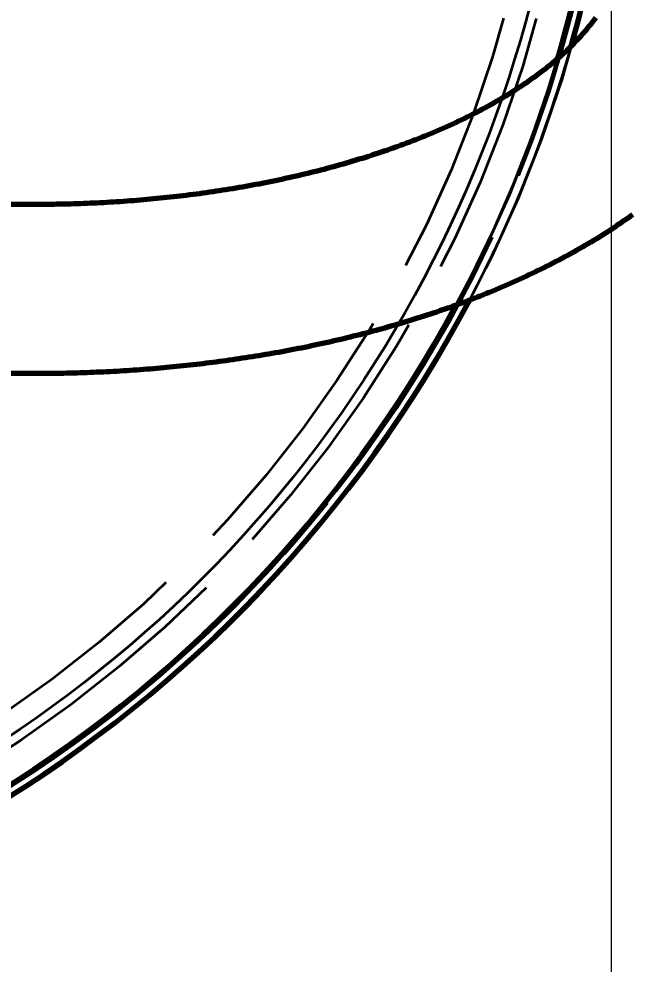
# Model space of a CAD drawing. Header units: millimetres. Extents: x 0 to 2382, y 0 to 420.
# Drawn here: x 170.1 to 179.3, y 123.94 to 138.14 of the extents above; entities that cross this region are included whole.
import ezdxf

# ---------------------------------------------------------------- set-up
doc = ezdxf.new("R2010")
doc.units = ezdxf.units.MM
doc.linetypes.add('IRAM-E-TRAZOS', pattern=[5, 4, -1])
for name, color, linetype, lineweight in [('01-VISIBLE', 7, 'CONTINUOUS', 70), ('02-OCULTA', 4, 'IRAM-E-TRAZOS', 35), ('04-COTA', 3, 'CONTINUOUS', 18)]:
    doc.layers.add(name, color=color, linetype=linetype, lineweight=lineweight)
doc.styles.add('ISO3098', font='isocpeur.ttf')
doc.dimstyles.new('FLAMA-IRAM', dxfattribs={"dimtxt": 3.5, "dimasz": 3.5, "dimexe": 2, "dimexo": 1.5, "dimgap": 1, "dimtad": 1, "dimdec": 1, "dimtxsty": 'ISO3098', "dimblk": 'IRAM_FLECHA', "dimblk1": 'IRAM_FLECHA', "dimblk2": 'IRAM_FLECHA', "dimcen": 2.5, "dimclrd": 256, "dimclre": 256, "dimclrt": 256, "dimazin": 3, "dimtfac": 1, "dimtmove": 0, "dimatfit": 3, "dimlwd": 18, "dimlwe": 18})

# ---------------------------------------------------------------- blocks, each defined once
blk = doc.blocks.new('IRAM_FLECHA')
blk.add_solid([(0, 0), (-1, 0.125), (-1, -0.125)])

msp = doc.modelspace()

# ---------------------------------------------------------------- linework, layer by layer
at = {"layer": '01-VISIBLE'}
for p, q in [((148.63, 135.358), (170.37, 135.358)), ((148.63, 132.818), (170.37, 132.818))]:
    msp.add_line(p, q, dxfattribs=at)
for points in [[(170.37, 135.358), (170.42, 135.358), (170.47, 135.358), (170.52, 135.358), (170.57, 135.359), (170.62, 135.359), (170.67, 135.36), (170.721, 135.361), (170.771, 135.362), (170.821, 135.363), (170.871, 135.364), (170.921, 135.366), (170.971, 135.367), (171.021, 135.369), (171.071, 135.371), (171.121, 135.373), (171.171, 135.375), (171.221, 135.377), (171.271, 135.379), (171.321, 135.382), (171.371, 135.384), (171.421, 135.387), (171.471, 135.39), (171.521, 135.393), (171.571, 135.396), (171.621, 135.399), (171.671, 135.403), (171.721, 135.406), (171.771, 135.41), (171.821, 135.414), (171.871, 135.418), (171.921, 135.422), (171.97, 135.426), (172.02, 135.431), (172.07, 135.435), (172.12, 135.44), (172.17, 135.445), (172.22, 135.45), (172.27, 135.455), (172.319, 135.46), (172.369, 135.466), (172.419, 135.471), (172.469, 135.477), (172.518, 135.482), (172.568, 135.488), (172.618, 135.494), (172.668, 135.501), (172.717, 135.507), (172.767, 135.514), (172.817, 135.52), (172.866, 135.527), (172.916, 135.534), (172.965, 135.541), (173.015, 135.548), (173.064, 135.556), (173.114, 135.563), (173.163, 135.571), (173.213, 135.579), (173.262, 135.587), (173.312, 135.595), (173.361, 135.603), (173.41, 135.612), (173.46, 135.62), (173.509, 135.629), (173.558, 135.638), (173.608, 135.647), (173.657, 135.656), (173.706, 135.665), (173.755, 135.675), (173.804, 135.684), (173.854, 135.694), (173.903, 135.704), (173.952, 135.714), (174.001, 135.725), (174.05, 135.735), (174.099, 135.746), (174.147, 135.756), (174.196, 135.767), (174.245, 135.778), (174.294, 135.79), (174.343, 135.801), (174.391, 135.813), (174.44, 135.824), (174.489, 135.836), (174.537, 135.848), (174.586, 135.86), (174.634, 135.873), (174.683, 135.885), (174.731, 135.898), (174.78, 135.911), (174.828, 135.924), (174.876, 135.938), (174.925, 135.951), (174.973, 135.965), (175.021, 135.978), (175.069, 135.992), (175.117, 136.007), (175.165, 136.021), (175.213, 136.036), (175.261, 136.05), (175.309, 136.065), (175.356, 136.08), (175.404, 136.096), (175.452, 136.111), (175.499, 136.127), (175.547, 136.143), (175.594, 136.159), (175.642, 136.175), (175.689, 136.191), (175.736, 136.208), (175.783, 136.225), (175.83, 136.242), (175.877, 136.259), (175.924, 136.277), (175.971, 136.294), (176.018, 136.312), (176.064, 136.33), (176.111, 136.349), (176.158, 136.367), (176.204, 136.386), (176.25, 136.405), (176.297, 136.424), (176.343, 136.444), (176.389, 136.463), (176.435, 136.483), (176.481, 136.503), (176.526, 136.524), (176.572, 136.544), (176.618, 136.565), (176.663, 136.586), (176.708, 136.608), (176.753, 136.629), (176.799, 136.651), (176.843, 136.673), (176.888, 136.695), (176.933, 136.718), (176.978, 136.741), (177.022, 136.764), (177.066, 136.788), (177.11, 136.811), (177.154, 136.835), (177.198, 136.859), (177.242, 136.884), (177.285, 136.909), (177.329, 136.934), (177.372, 136.959), (177.415, 136.985), (177.457, 137.011), (177.5, 137.038), (177.542, 137.064), (177.585, 137.091), (177.627, 137.118), (177.668, 137.146), (177.71, 137.174), (177.751, 137.202), (177.792, 137.231), (177.833, 137.26), (177.874, 137.289), (177.914, 137.319), (177.954, 137.349), (177.994, 137.38), (178.033, 137.411), (178.072, 137.442), (178.111, 137.473), (178.15, 137.505), (178.188, 137.538), (178.225, 137.571), (178.263, 137.604), (178.3, 137.638), (178.337, 137.672), (178.373, 137.707), (178.408, 137.742), (178.444, 137.777), (178.479, 137.813), (178.513, 137.85), (178.547, 137.887), (178.58, 137.924), (178.612, 137.962), (178.644, 138.001), (178.676, 138.04), (178.706, 138.079), (178.736, 138.12), (178.765, 138.16)], [(170.37, 132.818), (170.42, 132.818), (170.47, 132.818), (170.52, 132.818), (170.57, 132.818), (170.62, 132.819), (170.67, 132.82), (170.72, 132.82), (170.77, 132.821), (170.82, 132.822), (170.87, 132.823), (170.92, 132.825), (170.97, 132.826), (171.02, 132.827), (171.07, 132.829), (171.12, 132.831), (171.17, 132.833), (171.22, 132.835), (171.27, 132.837), (171.32, 132.839), (171.37, 132.841), (171.42, 132.843), (171.47, 132.846), (171.52, 132.849), (171.57, 132.851), (171.62, 132.854), (171.67, 132.857), (171.72, 132.86), (171.77, 132.864), (171.819, 132.867), (171.869, 132.871), (171.919, 132.874), (171.969, 132.878), (172.019, 132.882), (172.069, 132.886), (172.119, 132.89), (172.169, 132.894), (172.218, 132.898), (172.268, 132.903), (172.318, 132.907), (172.368, 132.912), (172.418, 132.917), (172.467, 132.922), (172.517, 132.927), (172.567, 132.932), (172.617, 132.937), (172.666, 132.943), (172.716, 132.948), (172.766, 132.954), (172.815, 132.96), (172.865, 132.966), (172.915, 132.972), (172.964, 132.978), (173.014, 132.984), (173.064, 132.991), (173.113, 132.997), (173.163, 133.004), (173.212, 133.011), (173.262, 133.018), (173.311, 133.025), (173.361, 133.032), (173.41, 133.039), (173.46, 133.047), (173.509, 133.054), (173.559, 133.062), (173.608, 133.07), (173.657, 133.078), (173.707, 133.086), (173.756, 133.094), (173.806, 133.102), (173.855, 133.111), (173.904, 133.119), (173.953, 133.128), (174.003, 133.137), (174.052, 133.146), (174.101, 133.155), (174.15, 133.164), (174.199, 133.174), (174.248, 133.183), (174.297, 133.193), (174.346, 133.202), (174.396, 133.212), (174.445, 133.222), (174.493, 133.233), (174.542, 133.243), (174.591, 133.253), (174.64, 133.264), (174.689, 133.275), (174.738, 133.286), (174.787, 133.297), (174.835, 133.308), (174.884, 133.319), (174.933, 133.33), (174.982, 133.342), (175.03, 133.354), (175.079, 133.366), (175.127, 133.378), (175.176, 133.39), (175.224, 133.402), (175.273, 133.414), (175.321, 133.427), (175.37, 133.44), (175.418, 133.453), (175.466, 133.466), (175.514, 133.479), (175.563, 133.492), (175.611, 133.505), (175.659, 133.519), (175.707, 133.533), (175.755, 133.547), (175.803, 133.561), (175.851, 133.575), (175.899, 133.589), (175.947, 133.604), (175.995, 133.619), (176.043, 133.633), (176.09, 133.648), (176.138, 133.663), (176.186, 133.679), (176.233, 133.694), (176.281, 133.71), (176.328, 133.726), (176.376, 133.742), (176.423, 133.758), (176.47, 133.774), (176.517, 133.79), (176.565, 133.807), (176.612, 133.824), (176.659, 133.841), (176.706, 133.858), (176.753, 133.875), (176.8, 133.892), (176.846, 133.91), (176.893, 133.928), (176.94, 133.946), (176.987, 133.964), (177.033, 133.982), (177.08, 134), (177.126, 134.019), (177.172, 134.038), (177.219, 134.057), (177.265, 134.076), (177.311, 134.095), (177.357, 134.115), (177.403, 134.135), (177.449, 134.154), (177.495, 134.175), (177.54, 134.195), (177.586, 134.215), (177.632, 134.236), (177.677, 134.257), (177.723, 134.278), (177.768, 134.299), (177.813, 134.32), (177.858, 134.342), (177.903, 134.364), (177.948, 134.386), (177.993, 134.408), (178.038, 134.43), (178.082, 134.453), (178.127, 134.476), (178.171, 134.499), (178.215, 134.522), (178.26, 134.545), (178.304, 134.569), (178.348, 134.593), (178.392, 134.617), (178.435, 134.641), (178.479, 134.666), (178.522, 134.69), (178.566, 134.715), (178.609, 134.74), (178.652, 134.766), (178.695, 134.791), (178.738, 134.817), (178.781, 134.843), (178.823, 134.869), (178.866, 134.896), (178.908, 134.923), (178.95, 134.949), (178.992, 134.977), (179.034, 135.004), (179.076, 135.032), (179.117, 135.06), (179.159, 135.088), (179.2, 135.116), (179.241, 135.145), (179.282, 135.173), (179.323, 135.203)]]:
    msp.add_lwpolyline(points, dxfattribs=at)
for radius, start, end in [(19.5, -16.5135, 0), (19.643, -15.8234, -3.7697), (19.643, -152.1766, -27.8234), (19.5, -151.7064, -28.2936)]:
    msp.add_arc((159.5, 143.088), radius, start, end, dxfattribs=at)
at = {"layer": '02-OCULTA'}
for p, q in [((174.715, 130.892), (174.739, 130.873)), ((174.715, 130.892), (174.739, 130.873)), ((170.307, 126.856), (170.324, 126.831)), ((170.307, 126.856), (170.324, 126.831))]:
    msp.add_line(p, q, dxfattribs=at)
msp.add_lwpolyline([(177.789, 138.392), (177.713, 138.105), (177.633, 137.82), (177.547, 137.535), (177.458, 137.253), (177.364, 136.971), (177.266, 136.692), (177.163, 136.413), (177.056, 136.137), (176.945, 135.862), (176.829, 135.589), (176.709, 135.317), (176.585, 135.048), (176.457, 134.781), (176.324, 134.515), (176.187, 134.252), (176.047, 133.991), (175.902, 133.732), (175.753, 133.476), (175.6, 133.222), (175.443, 132.97), (175.282, 132.721), (175.117, 132.474), (174.949, 132.23), (174.776, 131.989), (174.6, 131.75), (174.42, 131.514), (174.237, 131.281), (174.049, 131.051), (173.859, 130.824), (173.664, 130.6), (173.466, 130.379), (173.265, 130.161), (173.06, 129.947), (172.852, 129.735), (172.641, 129.527), (172.426, 129.322), (172.208, 129.121), (171.987, 128.923), (171.763, 128.729), (171.536, 128.538), (171.306, 128.351), (171.073, 128.167), (170.838, 127.987), (170.599, 127.811), (170.358, 127.639), (170.114, 127.47), (169.867, 127.305)], dxfattribs=at)
msp.add_lwpolyline([(177.789, 138.392), (177.713, 138.105), (177.633, 137.82), (177.547, 137.535), (177.458, 137.253), (177.364, 136.971), (177.266, 136.692), (177.163, 136.413), (177.056, 136.137), (176.945, 135.862), (176.829, 135.589), (176.709, 135.317), (176.585, 135.048), (176.457, 134.781), (176.324, 134.515), (176.187, 134.252), (176.047, 133.991), (175.902, 133.732), (175.753, 133.476), (175.6, 133.222), (175.443, 132.97), (175.282, 132.721), (175.117, 132.474), (174.949, 132.23), (174.776, 131.989), (174.6, 131.75), (174.42, 131.514), (174.237, 131.281), (174.049, 131.051), (173.859, 130.824), (173.664, 130.6), (173.466, 130.379), (173.265, 130.161), (173.06, 129.947), (172.852, 129.735), (172.641, 129.527), (172.426, 129.322), (172.208, 129.121), (171.987, 128.923), (171.763, 128.729), (171.536, 128.538), (171.306, 128.351), (171.073, 128.167), (170.838, 127.987), (170.599, 127.811), (170.358, 127.639), (170.114, 127.47), (169.867, 127.305)], dxfattribs=at)
for radius in [19.643, 19.5, 19.5, 19.5, 19.025, 19.025, 19.025, 19.025, 19.025, 19.025, 19.025, 19.025, 18.55, 18.55, 18.55, 18.55]:
    msp.add_circle((159.5, 143.088), radius, dxfattribs=at)
for radius, start, end in [(19.53, 162, 18), (19.53, 162, 18), (19.5, 162, 18), (19.5, 162, 18), (19.643, -27.8234, -15.8234), (19.5, -28.2936, -16.5135), (19.5, -56.3433, -38.7139), (19.5, -56.3433, -38.7139), (19.53, -56.3433, -38.7139), (19.53, -56.3433, -38.7139)]:
    msp.add_arc((159.5, 143.088), radius, start, end, dxfattribs=at)

# ---------------------------------------------------------------- dimensions: what is measured, and where the dimension line sits
at = {"layer": '04-COTA'}
msp.add_linear_dim(base=(140, 92.5), p1=(140, 143.088), p2=(179, 143.088), dimstyle='FLAMA-IRAM', override={"dimlfac": 10, "dimpost": '%%c<>'}, dxfattribs=at).render()

doc.saveas('drawing.dxf')
